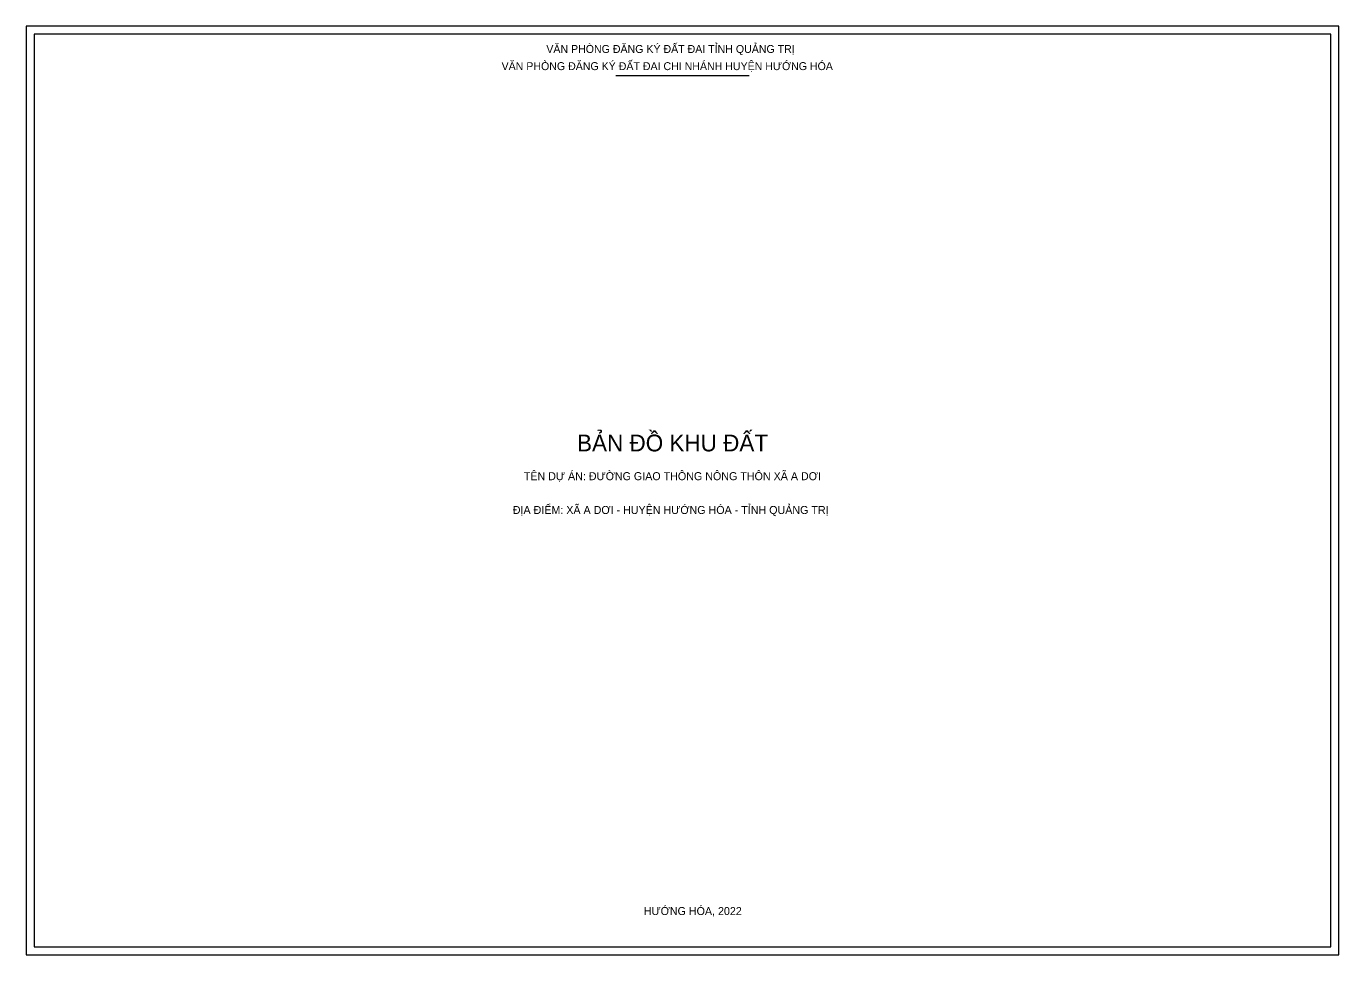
# Model space of a CAD drawing. Extents: x 550269 to 552515, y 1824424 to 1825726.
# Drawn here: x 550269.1 to 550670.9, y 1824821.1 to 1825105.4 of the extents above; entities that cross this region are included whole.
import ezdxf

# ---------------------------------------------------------------- set-up
doc = ezdxf.new("R2010")
doc.units = 0
doc.layers.add('Level 1', color=7, linetype='Continuous')

msp = doc.modelspace()

# ---------------------------------------------------------------- linework, layer by layer
at = {"layer": 'Level 1'}
msp.add_line((550449.64, 1825090.23), (550490.4, 1825090.23), dxfattribs=at)
for points in [[(550670.94, 1825105.35), (550269.1, 1825105.35), (550269.1, 1824821.12), (550670.94, 1824821.12), (550670.94, 1825105.35)], [(550668.51, 1825102.9), (550271.53, 1825102.9), (550271.53, 1824823.57), (550668.51, 1824823.57), (550668.51, 1825102.9)]]:
    msp.add_lwpolyline(points, dxfattribs=at)

# ---------------------------------------------------------------- texts
for s, height, p in [('VĂN PHÒNG ĐĂNG KÝ ĐẤT ĐAI TỈNH QUẢNG TRỊ', 2.4257, (550428.33, 1825097.18)), ('VĂN PHÒNG ĐĂNG KÝ ĐẤT ĐAI CHI NHÁNH HUYỆN HƯỚNG HÓA', 2.4257, (550414.63, 1825091.93)), ('BẢN ĐỒ KHU ĐẤT', 5.1455, (550437.73, 1824975.21)), ('TÊN DỰ ÁN: ĐƯỜNG GIAO THÔNG NÔNG THÔN XÃ A DƠI', 2.4502, (550421.43, 1824966.4)), ('ĐỊA ĐIỂM: XÃ A DƠI - HUYỆN HƯỚNG HÓA - TỈNH QUẢNG TRỊ', 2.4502, (550418.06, 1824956.05)), ('HƯỚNG HÓA, 2022', 2.4502, (550458.17, 1824833.28))]:
    msp.add_text(s, height=height, dxfattribs=at).set_placement(p)

doc.saveas('drawing.dxf')
